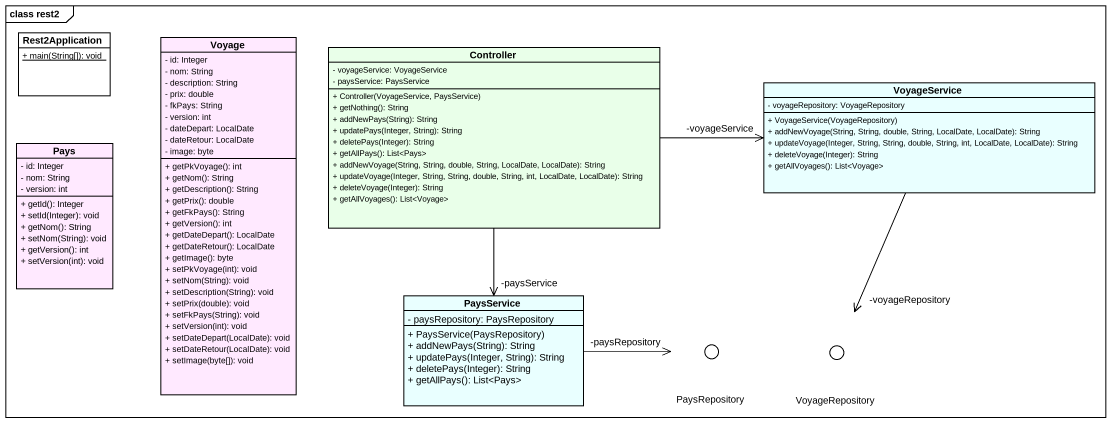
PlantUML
@startuml
mainframe class rest2
allowmixing
hide circle
hide empty members
skinparam classAttributeIconSize 0
class Rest2Application {
  {static} + main(String[]): void
}
class Voyage #FFE9FF {
  - id: Integer
  - nom: String
  - description: String
  - prix: double
  - fkPays: String
  - version: int
  - dateDepart: LocalDate
  - dateRetour: LocalDate
  - image: byte
  + getPkVoyage(): int
  + getNom(): String
  + getDescription(): String
  + getPrix(): double
  + getFkPays(): String
  + getVersion(): int
  + getDateDepart(): LocalDate
  + getDateRetour(): LocalDate
  + getImage(): byte
  + setPkVoyage(int): void
  + setNom(String): void
  + setDescription(String): void
  + setPrix(double): void
  + setFkPays(String): void
  + setVersion(int): void
  + setDateDepart(LocalDate): void
  + setDateRetour(LocalDate): void
  + setImage(byte[]): void
}
class Controller #E9FFE9 {
  - voyageService: VoyageService
  - paysService: PaysService
  + Controller(VoyageService, PaysService)
  + getNothing(): String
  + addNewPays(String): String
  + updatePays(Integer, String): String
  + deletePays(Integer): String
  + getAllPays(): List<Pays>
  + addNewVoyage(String, String, double, String, LocalDate, LocalDate): String
  + updateVoyage(Integer, String, String, double, String, int, LocalDate, LocalDate): String
  + deleteVoyage(Integer): String
  + getAllVoyages(): List<Voyage>
}
class VoyageService #E9FFFF {
  - voyageRepository: VoyageRepository
  + VoyageService(VoyageRepository)
  + addNewVoyage(String, String, double, String, LocalDate, LocalDate): String
  + updateVoyage(Integer, String, String, double, String, int, LocalDate, LocalDate): String
  + deleteVoyage(Integer): String
  + getAllVoyages(): List<Voyage>
}
class Pays #FFE9FF {
  - id: Integer
  - nom: String
  - version: int
  + getId(): Integer
  + setId(Integer): void
  + getNom(): String
  + setNom(String): void
  + getVersion(): int
  + setVersion(int): void
}
class PaysService #E9FFFF {
  - paysRepository: PaysRepository
  + PaysService(PaysRepository)
  + addNewPays(String): String
  + updatePays(Integer, String): String
  + deletePays(Integer): String
  + getAllPays(): List<Pays>
}
() PaysRepository #FFFFE9
() VoyageRepository #FFFFE9
Controller -right-> "-voyageService" VoyageService
Controller --> "-paysService" PaysService
VoyageService --> "-voyageRepository" VoyageRepository
PaysService -right-> "-paysRepository" PaysRepository
@enduml
